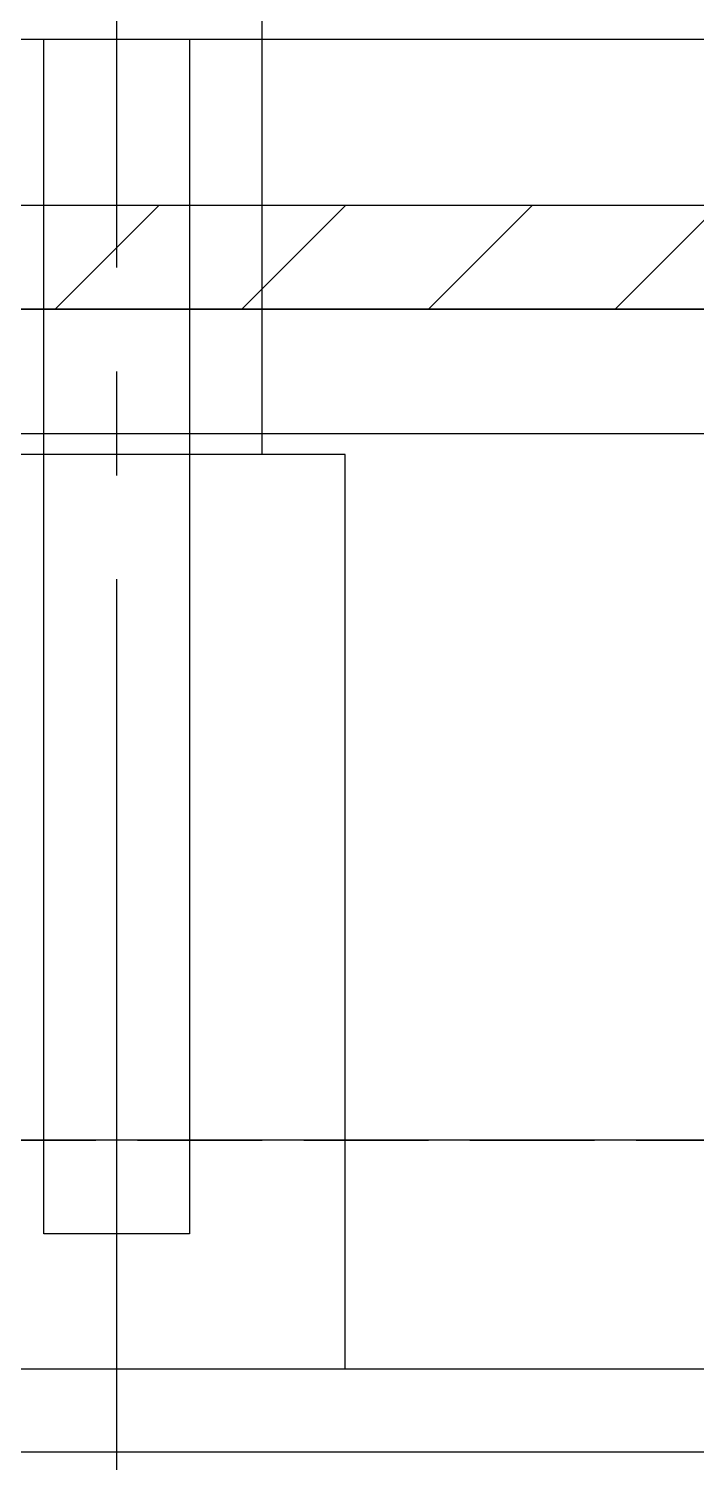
# Model space of a CAD drawing. Extents: x -18489 to 195597, y -1599 to 112111.
# Drawn here: x 15098.8 to 15259.5, y 26243.3 to 26588.3 of the extents above; entities that cross this region are included whole.
import ezdxf
from ezdxf.xclip import XClip

# ---------------------------------------------------------------- set-up
doc = ezdxf.new("R2010")
doc.units = 0
doc.header["$LTSCALE"] = 100
doc.header["$XCLIPFRAME"] = 2
doc.linetypes.add('188K-SM-07-F10-MECH-CR PIPE-Y2257103$0$X-S-FAB_SL ALL$0$COL-CEN-LIN', pattern=[3.25, 2.5, -0.25, 0.25, -0.25])
doc.linetypes.add('188K-SM-07-F10-MECH-CR PIPE-Y2257103$0$X-S-FAB_SL ALL$0$HIDDEN', pattern=[0.4, 0.3, -0.1])
for name, color, linetype in [('188K-SM-07-F10-MECH-CR PIPE-Y2257103$0$0-FIRE', 1, 'Continuous'), ('188K-SM-07-F10-MECH-CR PIPE-Y2257103$0$0-hookupzoom', 4, 'Continuous'), ('188K-SM-07-F10-MECH-CR PIPE-Y2257103$0$X-S-FAB_SL ALL$0$ASP_1', 1, 'Continuous'), ('188K-SM-07-F10-MECH-CR PIPE-Y2257103$0$X-S-FAB_SL ALL$0$ASP_8', 8, 'Continuous'), ('188K-SM-07-F10-MECH-CR PIPE-Y2257103$0$X-S-FAB_SL ALL$0$BEAM-S', 2, 'Continuous'), ('188K-SM-07-F10-MECH-CR PIPE-Y2257103$0$X-S-FAB_SL ALL$0$CCL', 15, '188K-SM-07-F10-MECH-CR PIPE-Y2257103$0$X-S-FAB_SL ALL$0$COL-CEN-LIN'), ('188K-SM-07-F10-MECH-CR PIPE-Y2257103$0$X-S-FAB_SL ALL$0$HID', 5, '188K-SM-07-F10-MECH-CR PIPE-Y2257103$0$X-S-FAB_SL ALL$0$HIDDEN')]:
    doc.layers.add(name, color=color, linetype=linetype)

# ---------------------------------------------------------------- blocks, each defined once
blk = doc.blocks.new('188K-SM-07-F10-MECH-CR PIPE-Y2257103$0$X-S-FAB_SL ALL$0$A$Ceb448ab1')
at = {"layer": '188K-SM-07-F10-MECH-CR PIPE-Y2257103$0$X-S-FAB_SL ALL$0$CCL'}
blk.add_line((15120, 3600), (15120, 0), dxfattribs=at)
blk = doc.blocks.new('*U1953')
at = {"color": 241}
blk.add_lwpolyline([(17.5, 50), (-17.5, 50), (-17.5, 337.5), (17.5, 337.5)], close=True, dxfattribs=at)
blk = doc.blocks.new('188K-SM-07-F10-MECH-CR PIPE-Y2257103$0$X-S-FAB_SL ALL')
at = {"color": 241}
for p, q in [((-2628.521, -72748.977), (19076.479, -72748.977)), ((-2628.521, -72788.977), (19076.479, -72788.977))]:
    blk.add_line(p, q, dxfattribs=at)
at = {"layer": '188K-SM-07-F10-MECH-CR PIPE-Y2257103$0$X-S-FAB_SL ALL$0$ASP_1'}
for p, q in [((6596.479, -73068.977), (12198.979, -73068.977)), ((6596.479, -73088.977), (12223.979, -73088.977))]:
    blk.add_line(p, q, dxfattribs=at)
at = {"layer": '188K-SM-07-F10-MECH-CR PIPE-Y2257103$0$X-S-FAB_SL ALL$0$ASP_8'}
for p, q in [((10681.479, -72848.977), (10681.479, -71981.477)), ((10701.479, -72848.977), (10591.479, -72848.977)), ((10701.479, -73068.977), (10701.479, -72848.977))]:
    blk.add_line(p, q, dxfattribs=at)
at = {"layer": '188K-SM-07-F10-MECH-CR PIPE-Y2257103$0$X-S-FAB_SL ALL$0$HID'}
blk.add_line((-2628.521, -73013.977), (19076.479, -73013.977), dxfattribs=at)
at = {"layer": '188K-SM-07-F10-MECH-CR PIPE-Y2257103$0$X-S-FAB_SL ALL$0$BEAM-S'}
blk.add_blockref('*U1953', (10646.479, -73086.477), dxfattribs=at)
at = {"layer": '188K-SM-07-F10-MECH-CR PIPE-Y2257103$0$X-S-FAB_SL ALL$0$CCL'}
blk.add_blockref('188K-SM-07-F10-MECH-CR PIPE-Y2257103$0$X-S-FAB_SL ALL$0$A$Ceb448ab1', (-4473.521, -73553.977), dxfattribs=at)
blk = doc.blocks.new('188K-SM-07-F10-MECH-CR PIPE-Y2257103')
at = {"layer": '188K-SM-07-F10-MECH-CR PIPE-Y2257103$0$0-FIRE'}
h = blk.add_hatch(dxfattribs=at)
h.set_pattern_fill('ANSI31', color=256, scale=10)
h.set_pattern_definition([(45, (0, 99332.263), (-22.45064, 22.45064), [])])
h.paths.add_polyline_path([(23550, 26520.786), (1845, 26520.786), (1845, 26545.786), (23550, 26545.786)])
blk.add_line((23502.5, 26320.786), (1845, 26320.786))
blk.add_lwpolyline([(23550, 26520.786), (1845, 26520.786), (1845, 26545.786), (23550, 26545.786)], close=True, dxfattribs=at)
at = {"layer": '188K-SM-07-F10-MECH-CR PIPE-Y2257103$0$0-hookupzoom'}
blk.add_lwpolyline([(23550, 26490.786), (1845, 26490.786), (1845, 26520.786), (23550, 26520.786)], close=True, dxfattribs=at)
ref = blk.add_blockref('188K-SM-07-F10-MECH-CR PIPE-Y2257103$0$X-S-FAB_SL ALL', (4473.521, 99334.763))
XClip(ref).set_block_clipping_path([(-7553.4648570136, -75341.9369645483), (24026.2025623869, -67725.7696244382)])

msp = doc.modelspace()

# ---------------------------------------------------------------- block references
msp.add_blockref('188K-SM-07-F10-MECH-CR PIPE-Y2257103', (0, 0))

doc.saveas('drawing.dxf')
